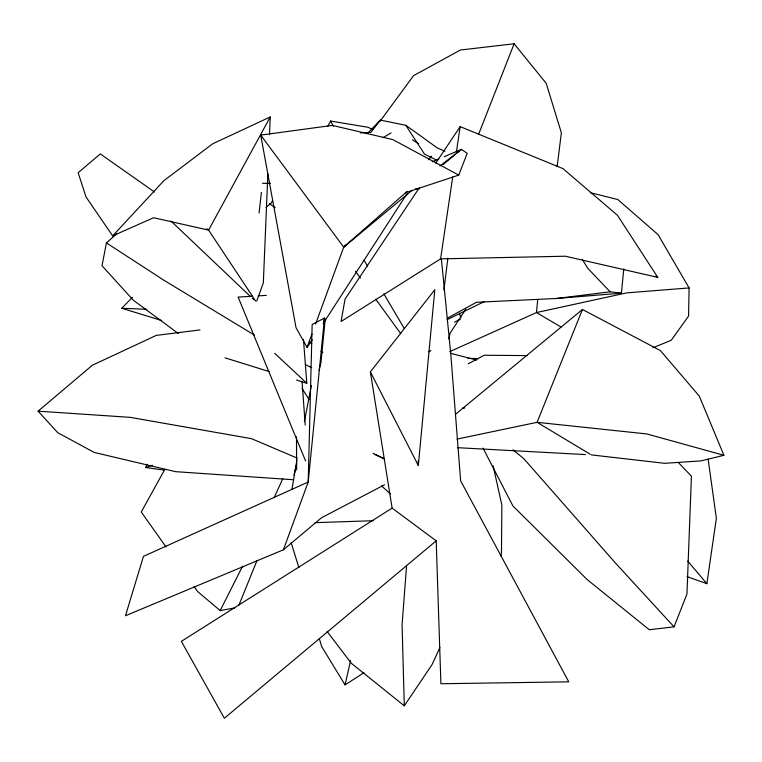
<?xml version="1.0" encoding="UTF-8"?>
<svg xmlns="http://www.w3.org/2000/svg" width="762" height="762" viewBox="0 0 762 762"><rect width="100%" height="100%" fill="white"/><g stroke="black" fill="none" stroke-linecap="round" stroke-linejoin="round"><path stroke-width="1.14" d="M590.293 192.662L617.792 199.52L658.044 234.61L689.096 287.931L688.562 316.097L671.274 340.243L652.92 347.777M267.872 173.85L263.328 282.892L256.756 301.057M269.5 134.741L270.234 116.967L212.684 143.789L163.992 180.565L112.662 235.877L86.02 196.967L78.143 172.707L100.308 153.914L154.457 192.005M406.603 565.547L402.079 624.592L404.298 705.831L351.358 663.292L327.089 631.431M370.37 371.894L418.319 465.553L434.807 289.741L370.37 371.894L392.116 508.111L436.197 540.839L440.903 683.752L568.747 681.828L460.639 480.832L450.866 355.044L441.408 259.09M447.37 318.173L476.421 302.295L556.546 298.475L621.43 293.17L623.773 268.9M537.724 299.533L536.458 312.553L449.818 351.625M324.507 318.04L308.2 482.022L283.416 549.783L125.482 615.734L143.456 556.355L308.2 482.022L312.163 324.536L324.507 318.04L323.374 323.86M325.26 318.859L320.954 362.445L319.03 370.503M259.08 212.989L261.404 192.415M557.146 166.668L561.365 132.807L546.221 83.353L514.14 43.767L460.41 50.025L413.537 75.657L380.143 121.148M443.884 289.979L447.894 258.118M291.989 489.175L296.904 460.048M687 576.644L706.869 583.663L716.366 518.284L708.117 459.029M419.367 187.728L345.062 299.066L341.09 321.488L440.598 258.87L452.704 176.955M456.333 152.381L460.143 126.635L562.918 168.593L617.496 215.341L657.787 277.378L565.318 256.213L440.598 258.87M500.844 556.098L501.472 552.593L501.872 505.177L493.147 465.896M117.015 233.543L106.432 242.926L102.013 265.748L133.331 300.228L178.26 333.47M304.371 421.643L311.382 385.553M448.828 338.833L450.113 333.156L465.734 309.353M363.941 672.732L345.053 684.895L350.596 660.578M293.961 475.183L296.723 463.677M444.17 156.734L461.41 149.381L467.182 153.333L458.743 175.117L392.83 139.589L332.346 125.406L260.718 135.093L296.047 327.736L307.057 347.405L311.944 334.032M315.611 324.012L343.71 247.145L346.224 244.612M478.66 134.179L514.14 43.767M483.041 448.113L512.902 505.939L587.15 579.549L649.272 629.736L674.056 626.84L686.953 594.046L691.429 476.193L678.323 462.477M591.312 454.895L664.674 463.325L701.03 460.896L723.9 455.295L699.297 396.107L660.387 350.587L582.444 309.467L537.086 422.319L457.029 439.103M238.944 605.133L257.013 560.451M164.401 470.125L145.733 467.525L147.104 464.287M274.072 497.834L282.835 478.536M439.931 647.548L432.035 664.607L404.298 705.831M194.11 586.607L197.539 591.455L220.18 610.591L242.545 566.299M327.851 126.292L330.546 121.044L368.189 127.311L372.304 129.397M270.234 116.967L208.607 230.105L255.708 301.142M272.32 201.073L271.224 203.063L266.024 207.321M164.802 469.421L141.265 512.016L165.973 546.887M323.269 323.412L407.137 193.519M435.807 163.087L460.143 126.635M307.057 347.405L312.258 339.842M444.865 151.209L437.34 147.942L405.813 125.292L380.381 120.11L370.837 132.426L360.35 132.874M428.539 159.706L431.549 156.229M367.322 133.598L380.381 120.11M161.611 320.478L121.73 308.267L132.455 297.342M260.718 135.093L343.71 247.145L407.213 191.329M293.599 479.755L175.527 471.659L94.174 452.418L57.75 432.692L38.1 411.166L92.383 365.217L156.353 335.375L200.015 329.917M283.416 549.783L321.564 517.731L384.524 484.775M436.197 540.839L224.352 718.233L181.356 641.356L392.116 508.111M343.71 247.145L412.147 190.3M443.17 164.535L455.028 154.686M456.848 153.172L461.41 149.381L439.922 166.011M455.628 414.214L582.444 309.467M428.882 351.825L430.854 350.52M383.048 137.636L391.068 132.912M468.211 363.798L484.213 355.254L527.009 355.597M446.97 319.716L484.394 301.581M454.571 322.097L460.334 319.316M112.662 235.877L153.572 217.732L208.607 230.105L206.673 228.743M432.311 161.782L438.779 159.029M145.733 467.525L152.429 465.239M405.346 192.776L458.743 175.117M220.18 610.591L234.706 607.933M556.546 298.475L610.162 291.808L621.43 293.17M689.096 287.931L626.983 292.846L536.458 312.553L561.051 327.06M462.41 408.165L464.772 408.003M252.222 296.237L238.135 297.085L305.61 460.981M258.089 295.885L266.3 295.389M315.001 522.656L373.266 520.722M266.957 183.299L270.348 183.318M467.906 358.369L478.555 358.597M262.442 183.271L270.167 183.509M121.73 308.267L146.637 309.286M457.448 447.675L585.397 454.581M38.1 411.166L130.159 417.338L251.47 438.655L297.209 458.105M415.576 188.728L419.119 189.081M450.475 353.292L476.66 360.064M723.9 455.295L646.871 433.949L537.086 422.319L590.312 454.295M225.047 357.854L269.329 371.608M296.58 380.076L306.8 383.248L303.476 339.461M375.056 454.571L384.686 459.01L373.075 453.295M305.286 364.579L311.696 367.665M437.283 160.458L424.491 154.105L405.813 125.292M655.739 276.235L657.787 277.378M254.451 335.099L164.078 280.349L106.432 242.926M412.433 139.798L418.262 143.57M269.386 203.673L275.177 207.693M309.924 342.1L311.772 343.605M321.002 351.12L322.84 352.625M512.94 449.77L523.961 458.848L615.582 563.185L674.056 626.84M381.562 485.908L390.344 493.89M274.701 353.32L306.8 383.248M170.907 220.961L250.574 296.628M252.232 298.199L253.879 299.771M610.162 291.808L587.873 268.424L582.282 259.404M687.695 561.07L706.869 583.663M355.511 271.329L360.388 278.063M375.742 299.209L400.86 333.823M302.019 388.42L308.991 399.421M345.053 684.895L321.697 646.586L319.326 638.67M364.026 260.137L367.627 266.252M383.819 293.789L404.222 328.46M330.546 121.044L333.337 126.168M459.4 313.23L460.915 317.725M291.198 542.801L298.866 567.595M302.028 381.2L305.219 424.986M418.119 460.839L418.319 465.553M296.475 436.826L296.666 469.964"/></g></svg>
